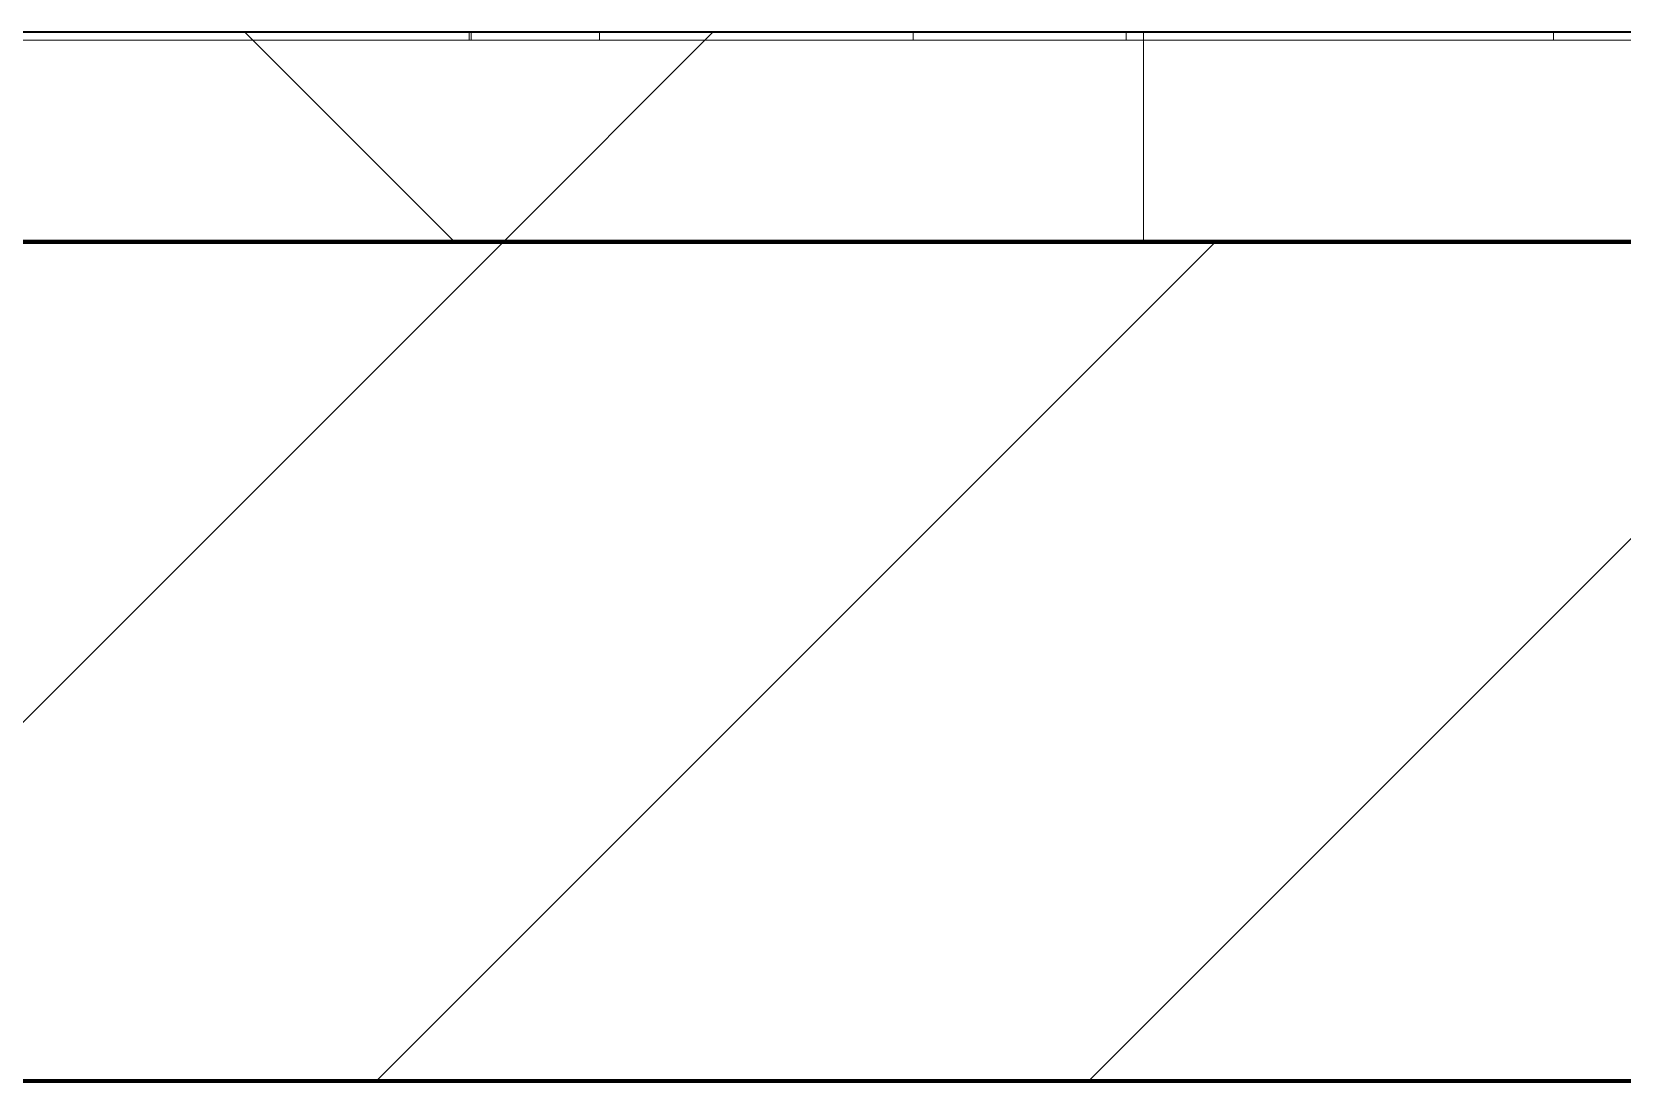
# Model space of a CAD drawing. Header units: millimetres. Extents: x -920231 to -841213, y -17301 to 22361.
# Drawn here: x -862847.3 to -862468.3, y -3375.9 to -3125.9 of the extents above; entities that cross this region are included whole.
import ezdxf

# ---------------------------------------------------------------- set-up
doc = ezdxf.new("R2010")
doc.units = ezdxf.units.MM
for name, color, linetype, lineweight in [('A-GLAZ-CURT', 2, 'Continuous', 9), ('A-WALL', 5, 'Continuous', 35), ('A-WALL-FNSH', 2, 'Continuous', 35), ('A-WALL-PATT', 1, 'Continuous', 35)]:
    doc.layers.add(name, color=color, linetype=linetype, lineweight=lineweight)

# ---------------------------------------------------------------- blocks, each defined once
blk = doc.blocks.new('PPLS-PP19_Custom Tile Pattern - Custom Tile Pattern-V81-4230-01 ENLARGED MULTI-PURPOSE LEVEL - REFLECTED CEILING PLAN - SHEET 1')
at = {"layer": 'A-GLAZ-CURT'}
for p, q in [((34.85, 0), (139.22, 0)), ((139.22, 0), (139.22, -2)), ((139.77, 0), (139.77, -2)), ((170.29, 0), (245.04, 0)), ((170.29, -2), (170.29, 0)), ((195.99, 0), (213.31, 0)), ((213.31, 0), (195.99, 0)), ((230.06, 0), (300, 0)), ((245.04, 0), (245.04, -2)), ((295.8, 0), (300, 0)), ((295.8, -2), (295.8, 0)), ((300, 0), (300, -2)), ((-300, -2), (300, -2)), ((139.22, -2), (34.85, -2)), ((245.04, -2), (170.29, -2)), ((300, -2), (295.8, -2)), ((300, -2), (300, -50)), ((300, -50), (-300, -50))]:
    blk.add_line(p, q, dxfattribs=at)
for points, knots in [([(-126.5, 0), (-122.44, 0), (-108.71, 0), (-86.68, 0), (-63.44, 0), (-54.4, 0), (-48.53, 0), (-30.79, 0), (-18.03, 0), (8.61, 0), (15.02, 0), (22.91, 0), (31, 0), (39.04, 0), (51.19, 0), (58.74, 0), (61.34, 0), (61.45, 0)], [-5231.017328, -5231.017328, -5231.017328, -5231.017328, -4994.692869, -4542.524482, -4008.285538, -3689.699207, -3546.54457, -3315.260113, -2864.387349, -2439.246196, -2084.094819, -1956.422387, -1818.904206, -1645.594513, -1443.202566, -1228.752106, -1120.932285, -1120.932285, -1120.932285, -1120.932285]), ([(76.63, 0), (74.8, 0), (67.65, 0), (53.52, 0), (37, 0), (24.07, 0), (12.82, 0), (-2.9, 0), (-20.62, 0), (-32.81, 0), (-44.85, 0), (-51.43, 0), (-51.79, 0)], [-3095.572228, -3095.572228, -3095.572228, -3095.572228, -2950.589685, -2634.532728, -2313.748533, -2106.613311, -1925.670641, -1617.263037, -1290.787923, -1039.307308, -819.71621, -644.910881, -644.910881, -644.910881, -644.910881]), ([(-36.78, 0), (-32.43, 0), (-19.22, 0), (8.83, 0), (43.36, 0), (70.92, 0), (82.12, 0), (83.66, 0)], [-6191.144455, -6191.144455, -6191.144455, -6191.144455, -5862.463379, -5340.621928, -4573.028122, -4094.177415, -3869.465285, -3869.465285, -3869.465285, -3869.465285]), ([(70.61, 0), (66.16, 0), (55.8, 0), (39.61, 0), (24.74, 0), (2.64, 0), (-17.84, 0), (-30.57, 0), (-31.82, 0), (-32, 0)], [-4647.237329, -4647.237329, -4647.237329, -4647.237329, -4326.416877, -4098.545751, -3766.694881, -3333.063701, -2994.501669, -2698.150104, -2614.070998, -2614.070998, -2614.070998, -2614.070998]), ([(-30.52, 0), (-27.11, 0), (-17.83, 0), (5.99, 0), (22.06, 0), (37.44, 0), (45.92, 0), (57.76, 0), (64.47, 0), (72.74, 0), (75.22, 0), (76.03, 0), (76.21, 0)], [-2323.618664, -2323.618664, -2323.618664, -2323.618664, -2142.497158, -1716.209403, -1206.526904, -1089.329421, -901.315459, -753.071572, -495.328968, -421.953223, -334.951786, -290.452333, -290.452333, -290.452333, -290.452333]), ([(-15.19, 0), (-13.07, 0), (7.48, 0), (42.82, 0), (72.46, 0), (88.74, 0), (90.69, 0)], [-461.142613, -461.142613, -461.142613, -461.142613, -429.606584, -390.253598, -346.313304, -340.322825, -340.322825, -340.322825, -340.322825]), ([(103.09, 0), (101.08, 0), (86.31, 0), (63.34, 0), (35.84, 0), (18.55, 0), (11.55, 0), (9.01, 0)], [-375.435014, -375.435014, -375.435014, -375.435014, -369.147452, -330.153101, -307.516438, -285.83788, -269.307637, -269.307637, -269.307637, -269.307637]), ([(90.37, 0), (87.89, 0), (83.4, 0), (74.4, 0), (62.26, 0), (51.85, 0), (43.81, 0), (29.53, 0), (22.25, 0), (20.18, 0), (19.75, 0)], [-7376.617754, -7376.617754, -7376.617754, -7376.617754, -7135.649961, -6924.452779, -6738.82075, -6548.303034, -6314.283804, -6135.05769, -5972.647715, -5918.449129, -5918.449129, -5918.449129, -5918.449129]), ([(27.44, 0), (27.9, 0), (29.54, 0), (38.07, 0), (53.39, 0), (71.67, 0), (84.83, 0), (85.75, 0), (89.38, 0), (90.82, 0)], [-5037.309798, -5037.309798, -5037.309798, -5037.309798, -4887.603822, -4705.298446, -4353.683244, -3960.84581, -3759.045785, -3336.541051, -3048.898036, -3048.898036, -3048.898036, -3048.898036]), ([(53.18, 0), (53.06, 0), (52.22, 0), (44.99, 0), (36.46, 0), (30.82, 0)], [-622.740158, -622.740158, -622.740158, -622.740158, -566.066452, -360.610861, 0, 0, 0, 0]), ([(136.44, 0), (121.66, 0), (86.93, 0), (51.16, 0), (31.18, 0)], [-106.750556, -106.750556, -106.750556, -106.750556, -59.610984, 0, 0, 0, 0]), ([(34.85, 0), (38.34, 0), (49.1, 0), (68.33, 0), (83.8, 0), (91.44, 0)], [-133.562983, -133.562983, -133.562983, -133.562983, -118.513713, -97.899267, -74.762675, -74.762675, -74.762675, -74.762675]), ([(168.37, 0), (167.68, 0), (162.47, 0), (147.02, 0), (109.77, 0), (76.86, 0), (57.82, 0), (46.51, 0), (41.18, 0), (36.02, 0), (35.54, 0), (35.54, 0)], [-543.375029, -543.375029, -543.375029, -543.375029, -530.793311, -458.593899, -401.860199, -357.622665, -341.267687, -334.000314, -326.15566, -319.318397, -317.489778, -317.489778, -317.489778, -317.489778]), ([(36.29, 0), (37.77, 0), (48.82, 0), (64.79, 0), (80.95, 0), (90.75, 0), (91.08, 0)], [-314.598523, -314.598523, -314.598523, -314.598523, -305.899624, -287.17622, -249.500363, -248.179537, -248.179537, -248.179537, -248.179537]), ([(61.47, 0), (61.47, 0), (61.21, 0), (54.61, 0), (53.71, 0), (53.56, 0)], [-1113.311073, -1113.311073, -1113.311073, -1113.311073, -1096.402191, -891.204116, -747.28819, -747.28819, -747.28819, -747.28819]), ([(76.22, 0), (75.58, 0), (73.64, 0), (71.05, 0), (70.61, 0)], [-193.634889, -193.634889, -193.634889, -193.634889, -31.537676, 0, 0, 0, 0]), ([(114.39, 0), (114.2, 0), (112.08, 0), (105.42, 0), (96.08, 0), (92.69, 0), (91.42, 0)], [-8148.58938, -8148.58938, -8148.58938, -8148.58938, -8105.191388, -7723.759874, -7531.75727, -7410.412012, -7410.412012, -7410.412012, -7410.412012]), ([(91.44, 0), (107.11, 0), (122.77, 0), (138.28, 0), (138.53, 0)], [-339.552151, -339.552151, -339.552151, -339.552151, -291.370682, -290.5735, -290.5735, -290.5735, -290.5735]), ([(91.45, 0), (104.64, 0), (124.6, 0), (132.42, 0), (134.6, 0)], [-247.68188, -247.68188, -247.68188, -247.68188, -194.761443, -152.241002, -152.241002, -152.241002, -152.241002]), ([(91.57, 0), (95.15, 0), (106.5, 0), (116.36, 0), (128.82, 0), (129.02, 0), (129.02, 0)], [-74.638138, -74.638138, -74.638138, -74.638138, -63.759246, -39.050993, -35.895543, -35.445596, -35.445596, -35.445596, -35.445596]), ([(94.4, 0), (94.4, 0), (94.64, 0), (99.11, 0), (108.97, 0), (120.79, 0), (139.94, 0), (163.31, 0), (185.23, 0), (193.62, 0), (194.69, 0), (194.79, 0)], [-2348.345796, -2348.345796, -2348.345796, -2348.345796, -2310.419338, -2233.599744, -2052.234781, -1843.028543, -1530.39897, -1095.004608, -529.74427, -295.064701, -265.121568, -265.121568, -265.121568, -265.121568]), ([(129.02, 0), (129, 0), (124.41, 0), (122.35, 0), (114.96, 0), (108.04, 0), (103.09, 0)], [-35.354907, -35.354907, -35.354907, -35.354907, -31.430235, -22.807238, -15.488593, 0, 0, 0, 0]), ([(157.9, 0), (156.77, 0), (151.67, 0), (143.29, 0), (134.04, 0), (126.24, 0), (118.6, 0), (114.23, 0), (111.98, 0), (105.66, 0), (105.23, 0), (105.23, 0)], [-10292.955006, -10292.955006, -10292.955006, -10292.955006, -10098.273015, -9847.788484, -9677.714971, -9567.007022, -9453.21225, -9220.200448, -9012.77275, -8966.157302, -8929.495943, -8929.495943, -8929.495943, -8929.495943]), ([(105.26, 0), (105.52, 0), (111.01, 0), (112.65, 0), (113.59, 0)], [-8920.561005, -8920.561005, -8920.561005, -8920.561005, -8814.835624, -8577.462505, -8577.462505, -8577.462505, -8577.462505]), ([(193.8, 0), (193.33, 0), (190.11, 0), (183.13, 0), (171, 0), (161.95, 0), (161.28, 0), (158.35, 0), (157.85, 0), (157.77, 0)], [-11665.349007, -11665.349007, -11665.349007, -11665.349007, -11565.880756, -11105.624034, -10839.086983, -10768.332124, -10666.779182, -10580.760289, -10550.278881, -10550.278881, -10550.278881, -10550.278881]), ([(300, 0), (286.53, 0), (254.22, 0), (207.11, 0), (177.41, 0), (159.34, 0), (158.33, 0), (158.3, 0)], [-285.253232, -285.253232, -285.253232, -285.253232, -244.693688, -187.987675, -143.776725, -129.632772, -123.352749, -123.352749, -123.352749, -123.352749]), ([(159.07, 0), (159.13, 0), (160.84, 0), (165.21, 0), (174.15, 0), (185.98, 0), (208.82, 0), (219.42, 0), (230.06, 0)], [-115.643202, -115.643202, -115.643202, -115.643202, -114.681583, -87.660824, -65.295536, -41.623857, -24.459831, 0, 0, 0, 0]), ([(215.22, 0), (214.62, 0), (210.55, 0), (203.98, 0), (187.54, 0), (175.3, 0), (169.49, 0)], [-203.825446, -203.825446, -203.825446, -203.825446, -198.527383, -184.406837, -162.427601, -142.916156, -142.916156, -142.916156, -142.916156]), ([(170.29, 0), (170.39, 0), (171.48, 0), (172.17, 0), (172.45, 0)], [-59.471458, -59.471458, -59.471458, -59.471458, -56.742688, -29.735729, -29.735729, -29.735729, -29.735729]), ([(172.07, 0), (177.66, 0), (187.87, 0), (201.08, 0), (207.47, 0), (213.96, 0), (215.11, 0)], [-255.364076, -255.364076, -255.364076, -255.364076, -237.955587, -223.92608, -215.862851, -208.75215, -208.75215, -208.75215, -208.75215]), ([(300, 0), (288.22, 0), (262, 0), (230.48, 0), (220, 0), (219.04, 0)], [-12528.858583, -12528.858583, -12528.858583, -12528.858583, -11905.454923, -11162.864862, -10859.773777, -10859.773777, -10859.773777, -10859.773777]), ([(219.84, 0), (220.8, 0), (225, 0), (231.29, 0), (235.11, 0)], [-10674.31991, -10674.31991, -10674.31991, -10674.31991, -10511.382485, -10223.685366, -10223.685366, -10223.685366, -10223.685366]), ([(284.78, 0), (284.83, 0), (285.23, 0), (287.47, 0), (293.59, 0), (297.76, 0), (300, 0)], [-4096.535135, -4096.535135, -4096.535135, -4096.535135, -4053.389046, -3959.664717, -3862.421465, -3746.95702, -3746.95702, -3746.95702, -3746.95702]), ([(295.8, 0), (294.18, 0), (290.94, 0), (286.68, 0), (285.79, 0)], [-4679.165325, -4679.165325, -4679.165325, -4679.165325, -4358.271401, -4213.061173, -4213.061173, -4213.061173, -4213.061173])]:
    blk.add_open_spline(points, degree=3, knots=knots, dxfattribs=at)
for points in [[(80.35, 0), (79.57, 0), (78.27, 0), (76.63, 0)], [(84.06, 0), (83.48, 0), (82.41, 0), (81.72, 0)], [(91.46, 0), (92.56, 0), (93.6, 0), (94.33, 0)], [(195.11, 0), (194.91, 0), (194.44, 0), (193.8, 0)], [(235.62, 0), (239.3, 0), (242.75, 0), (245.04, 0)]]:
    blk.add_open_spline(points, degree=3, dxfattribs=at)
blk = doc.blocks.new('PPLS-PP19_Custom Tile Pattern - Custom Tile Pattern-V82-4230-01 ENLARGED MULTI-PURPOSE LEVEL - REFLECTED CEILING PLAN - SHEET 1')
at = {"layer": 'A-GLAZ-CURT'}
for p, q in [((-300, 0), (-202.31, 0)), ((-300, -2), (-300, 0)), ((-293.07, 0), (-275.75, 0)), ((-275.75, 0), (-293.07, 0)), ((-220.73, 0), (-205, 0)), ((-205, 0), (-220.73, 0)), ((-202.31, 0), (-202.31, -2)), ((-300, -2), (300, -2)), ((-300, -50), (-300, -2)), ((-202.31, -2), (-300, -2)), ((300, -50), (-300, -50))]:
    blk.add_line(p, q, dxfattribs=at)
at = {"layer": 'A-GLAZ-CURT', "flags": 128}
for points in [[(-300, 0), (-291.7, 0), (-283.58, 0), (-275.62, 0), (-267.8, 0), (-260.12, 0), (-252.56, 0), (-245.12, 0), (-237.77, 0), (-230.5, 0), (-223.32, 0), (-216.2, 0), (-209.18, 0), (-202.31, 0)], [(-174.21, 0), (-178.96, 0), (-183.97, 0), (-189.27, 0), (-194.85, 0), (-200.68, 0), (-206.74, 0), (-213.02, 0), (-219.49, 0), (-226.14, 0), (-232.95, 0), (-239.91, 0), (-247.01, 0), (-254.25, 0), (-261.61, 0), (-269.09, 0), (-276.68, 0), (-284.36, 0), (-292.14, 0), (-300, 0)]]:
    blk.add_lwpolyline(points, dxfattribs=at)
at = {"layer": 'A-GLAZ-CURT'}
for points, knots in [([(-300, 0), (-284.65, 0), (-236.57, 0), (-184.21, 0), (-151.15, 0), (-140.66, 0)], [-5323.127839, -5323.127839, -5323.127839, -5323.127839, -4502.809032, -2700.551212, -1671.606487, -1671.606487, -1671.606487, -1671.606487]), ([(-221.23, 0), (-240.23, 0), (-265.49, 0), (-294.48, 0), (-300, 0)], [-14976.163094, -14976.163094, -14976.163094, -14976.163094, -13729.592194, -13439.944408, -13439.944408, -13439.944408, -13439.944408]), ([(-150.23, 0), (-150.53, 0), (-152.59, 0), (-158.72, 0), (-174.02, 0), (-185.59, 0), (-209.77, 0), (-232.01, 0), (-255.22, 0), (-262.59, 0), (-264.9, 0), (-265.4, 0)], [-2523.617513, -2523.617513, -2523.617513, -2523.617513, -2477.344047, -2237.412286, -2029.680487, -1755.085331, -1400.429864, -858.079193, -543.655514, -208.940337, 0, 0, 0, 0]), ([(-258.6, 0), (-257.91, 0), (-254.26, 0), (-241.25, 0), (-228.99, 0), (-221.63, 0), (-221.23, 0)], [-5722.54675, -5722.54675, -5722.54675, -5722.54675, -5657.471696, -5413.335975, -5017.494783, -4995.024225, -4995.024225, -4995.024225, -4995.024225]), ([(-221.24, 0), (-221.78, 0), (-224.88, 0), (-231.26, 0), (-233.46, 0), (-234, 0)], [-1005.559805, -1005.559805, -1005.559805, -1005.559805, -978.033455, -846.069444, -682.911962, -682.911962, -682.911962, -682.911962]), ([(-233.49, 0), (-233.44, 0), (-232.38, 0), (-230.74, 0), (-225.3, 0), (-223.63, 0)], [-455.274641, -455.274641, -455.274641, -455.274641, -440.605512, -119.536984, 0, 0, 0, 0]), ([(-223.63, 0), (-219.39, 0), (-206.17, 0), (-188.58, 0), (-169.02, 0), (-152.12, 0), (-136.84, 0), (-127.33, 0), (-124.19, 0), (-123.43, 0), (-123.28, 0)], [-5463.295695, -5463.295695, -5463.295695, -5463.295695, -5161.076232, -4739.070012, -4465.409639, -4149.119819, -3839.893365, -3647.167523, -3488.92562, -3439.852845, -3439.852845, -3439.852845, -3439.852845]), ([(-221.12, 0), (-218.31, 0), (-212.62, 0), (-200.2, 0), (-185.8, 0), (-171.77, 0), (-158.7, 0), (-157.22, 0)], [-4992.826024, -4992.826024, -4992.826024, -4992.826024, -4832.723979, -4666.091899, -4349.945572, -4000.813434, -3840.635403, -3840.635403, -3840.635403, -3840.635403]), ([(-149.92, 0), (-169.16, 0), (-192.64, 0), (-218.77, 0), (-221.09, 0)], [-16711.076356, -16711.076356, -16711.076356, -16711.076356, -15131.813646, -14979.300619, -14979.300619, -14979.300619, -14979.300619]), ([(-149.6, 0), (-152.69, 0), (-162.6, 0), (-177.91, 0), (-198.58, 0), (-212.44, 0), (-220.15, 0)], [-2276.373206, -2276.373206, -2276.373206, -2276.373206, -2113.765672, -1763.376603, -1422.553702, -1024.367943, -1024.367943, -1024.367943, -1024.367943])]:
    blk.add_open_spline(points, degree=3, knots=knots, dxfattribs=at)

msp = doc.modelspace()

# ---------------------------------------------------------------- hatches: boundary and pattern name
at = {"layer": 'A-WALL-PATT', "lineweight": 9}
h = msp.add_hatch(dxfattribs=at)
h.set_pattern_fill('FP_3', color=256, style=0, pattern_type=2)
h.set_pattern_definition([(45, (0, 0), (-212.13203, 212.13203), []), (135, (0, 0), (-212.13203, -212.13203), [])])
h.paths.add_polyline_path([(-850767.37, -3175.94), (-850767.37, -3125.94), (-868697.34, -3125.94), (-868743.96, -3175.94), (-850867, -3175.94)])
h = msp.add_hatch(dxfattribs=at)
h.set_pattern_fill('FP_2', color=256, style=0, pattern_type=2)
h.set_pattern_definition([(45, (0, 0), (-84.852814, 84.852814), [])])
h.paths.add_polyline_path([(-850567.37, -3375.94), (-850567.37, -3175.94), (-868402.13, -3175.94), (-868588.64, -3375.94), (-850766.31, -3375.94)])

# ---------------------------------------------------------------- linework, layer by layer
at = {"layer": 'A-WALL', "color": 7, "lineweight": 70}
for p, q in [((-868402.13, -3175.94), (-850767.37, -3175.94)), ((-850767.37, -3175.94), (-868402.13, -3175.94)), ((-850766.31, -3375.94), (-868588.64, -3375.94))]:
    msp.add_line(p, q, dxfattribs=at)
at = {"layer": 'A-WALL-FNSH', "color": 250}
msp.add_line((-868697.34, -3125.94), (-850817.37, -3125.94), dxfattribs=at)

# ---------------------------------------------------------------- block references
at = {"layer": 'A-GLAZ-CURT'}
for name, p in [('PPLS-PP19_Custom Tile Pattern - Custom Tile Pattern-V81-4230-01 ENLARGED MULTI-PURPOSE LEVEL - REFLECTED CEILING PLAN - SHEET 1', (-862882.37, -3125.94)), ('PPLS-PP19_Custom Tile Pattern - Custom Tile Pattern-V82-4230-01 ENLARGED MULTI-PURPOSE LEVEL - REFLECTED CEILING PLAN - SHEET 1', (-862282.37, -3125.94))]:
    msp.add_blockref(name, p, dxfattribs=at)

doc.saveas('drawing.dxf')
